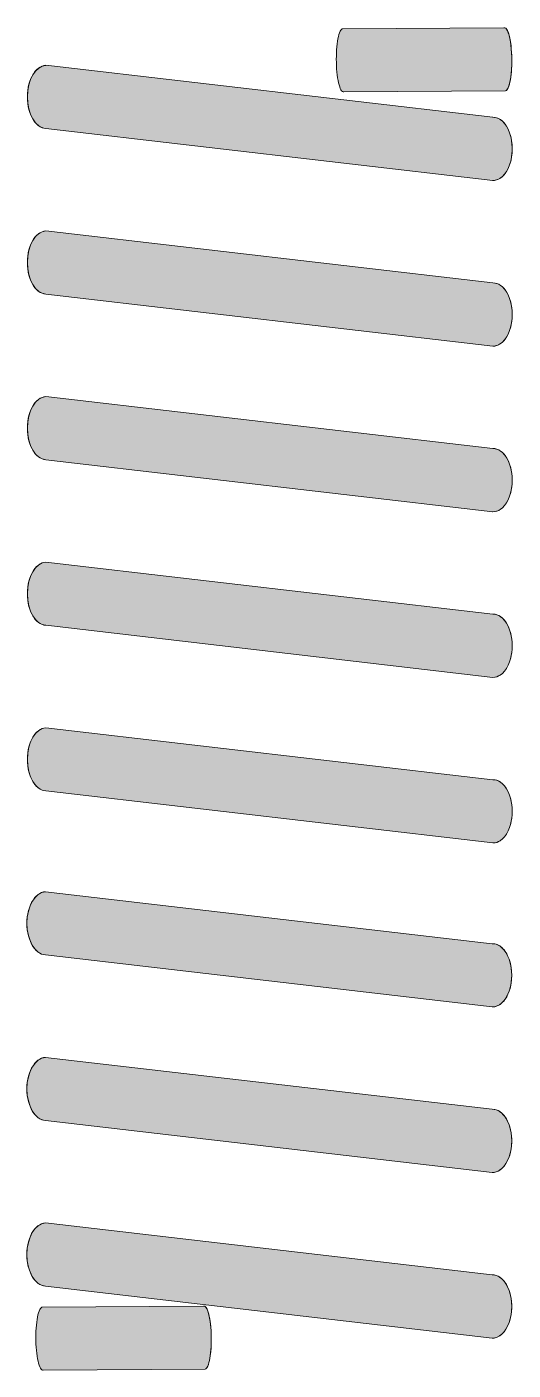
# Model space of a CAD drawing. Header units: inches. Extents: x 25.8 to 87.4, y 9 to 55.4.
# Drawn here: x 36.435 to 37.603, y 43.926 to 47.156 of the extents above; entities that cross this region are included whole.
import ezdxf

# ---------------------------------------------------------------- set-up
doc = ezdxf.new("R2010")
doc.units = ezdxf.units.IN
doc.header["$MEASUREMENT"] = 0
doc.layers.add('Arcuri', color=72, linetype='Continuous', lineweight=0)

msp = doc.modelspace()

# ---------------------------------------------------------------- hatches: boundary and pattern name
at = {"layer": 'Arcuri', "linetype": 'Continuous', "lineweight": 0}
for points in [[(37.5812, 47.1538), (37.1926, 47.1514), (37.1909, 47.1503), (37.1893, 47.1484), (37.1877, 47.1457), (37.1862, 47.1422), (37.1848, 47.1381), (37.1835, 47.1333), (37.1824, 47.1279), (37.1813, 47.1219), (37.1804, 47.1154), (37.1797, 47.1086), (37.1791, 47.1014), (37.1787, 47.0939), (37.1785, 47.0862), (37.1784, 47.0784), (37.1785, 47.0706), (37.1788, 47.0628), (37.1792, 47.0552), (37.1799, 47.0478), (37.1806, 47.0407), (37.1816, 47.034), (37.1827, 47.0277), (37.1839, 47.022), (37.1852, 47.0168), (37.1866, 47.0122), (37.1881, 47.0083), (37.1897, 47.0052), (37.1913, 47.0027), (37.193, 47.0011), (37.1947, 47.0003), (37.1964, 47.0002), (37.585, 47.0024), (37.5867, 47.0032), (37.5884, 47.0047), (37.59, 47.0071), (37.5915, 47.0101), (37.5929, 47.0139), (37.5943, 47.0184), (37.5955, 47.0235), (37.5966, 47.0292), (37.5976, 47.0355), (37.5984, 47.0421), (37.5991, 47.0492), (37.5996, 47.0566), (37.5999, 47.0642), (37.6001, 47.0719), (37.6, 47.0797), (37.5998, 47.0875), (37.5995, 47.0952), (37.5989, 47.1027), (37.5982, 47.11), (37.5974, 47.1169), (37.5964, 47.1234), (37.5952, 47.1294), (37.594, 47.1349), (37.5926, 47.1398), (37.5911, 47.1441), (37.5896, 47.1476), (37.5879, 47.1504), (37.5863, 47.1524), (37.5846, 47.1537), (37.5829, 47.1541)], [(37.5542, 46.939), (36.4807, 47.064), (36.476, 47.0634), (36.4714, 47.062), (36.4669, 47.0598), (36.4625, 47.0569), (36.4583, 47.0532), (36.4544, 47.0488), (36.4508, 47.0438), (36.4475, 47.0382), (36.4446, 47.0321), (36.4421, 47.0255), (36.44, 47.0185), (36.4383, 47.0112), (36.4371, 47.0036), (36.4364, 46.9959), (36.4361, 46.9881), (36.4364, 46.9803), (36.4371, 46.9725), (36.4383, 46.965), (36.44, 46.9576), (36.4421, 46.9506), (36.4446, 46.944), (36.4475, 46.9379), (36.4508, 46.9323), (36.4544, 46.9273), (36.4583, 46.9229), (36.4625, 46.9192), (36.4668, 46.9163), (36.4713, 46.9141), (36.476, 46.9127), (36.4807, 46.9121), (37.5542, 46.787), (37.5589, 46.7872), (37.5635, 46.7882), (37.5681, 46.79), (37.5726, 46.7926), (37.5769, 46.7959), (37.5809, 46.7999), (37.5847, 46.8046), (37.5881, 46.8099), (37.5913, 46.8158), (37.594, 46.8222), (37.5963, 46.829), (37.5982, 46.8361), (37.5996, 46.8436), (37.6006, 46.8513), (37.6011, 46.8591), (37.6011, 46.8669), (37.6006, 46.8747), (37.5997, 46.8824), (37.5982, 46.8898), (37.5963, 46.897), (37.594, 46.9038), (37.5913, 46.9102), (37.5882, 46.9161), (37.5847, 46.9214), (37.5809, 46.9261), (37.5769, 46.9301), (37.5726, 46.9335), (37.5682, 46.936), (37.5636, 46.9378), (37.5589, 46.9388)], [(37.5542, 46.5407), (36.4807, 46.6657), (36.476, 46.6651), (36.4714, 46.6637), (36.4669, 46.6615), (36.4625, 46.6586), (36.4583, 46.6549), (36.4544, 46.6506), (36.4508, 46.6456), (36.4475, 46.64), (36.4446, 46.6338), (36.442, 46.6272), (36.4399, 46.6202), (36.4383, 46.6129), (36.4371, 46.6054), (36.4363, 46.5976), (36.4361, 46.5898), (36.4363, 46.582), (36.4371, 46.5743), (36.4383, 46.5667), (36.4399, 46.5594), (36.442, 46.5524), (36.4446, 46.5458), (36.4475, 46.5396), (36.4508, 46.534), (36.4544, 46.529), (36.4583, 46.5246), (36.4624, 46.521), (36.4668, 46.518), (36.4713, 46.5158), (36.476, 46.5144), (36.4807, 46.5138), (37.5542, 46.3888), (37.559, 46.389), (37.5638, 46.3901), (37.5685, 46.392), (37.5731, 46.3948), (37.5775, 46.3983), (37.5816, 46.4026), (37.5854, 46.4076), (37.5889, 46.4132), (37.592, 46.4195), (37.5947, 46.4262), (37.5969, 46.4334), (37.5987, 46.4409), (37.6, 46.4487), (37.6007, 46.4567), (37.601, 46.4647), (37.6007, 46.4728), (37.6, 46.4808), (37.5987, 46.4886), (37.5969, 46.4961), (37.5947, 46.5033), (37.592, 46.51), (37.5889, 46.5162), (37.5854, 46.5219), (37.5816, 46.5269), (37.5775, 46.5312), (37.5731, 46.5347), (37.5686, 46.5375), (37.5639, 46.5394), (37.559, 46.5405)], [(37.5542, 46.1425), (36.4807, 46.2674), (36.476, 46.2668), (36.4714, 46.2654), (36.4669, 46.2633), (36.4625, 46.2603), (36.4583, 46.2567), (36.4544, 46.2523), (36.4508, 46.2473), (36.4475, 46.2417), (36.4446, 46.2356), (36.4421, 46.229), (36.44, 46.222), (36.4383, 46.2146), (36.4371, 46.2071), (36.4364, 46.1994), (36.4361, 46.1915), (36.4364, 46.1837), (36.4371, 46.176), (36.4383, 46.1684), (36.44, 46.1611), (36.4421, 46.1541), (36.4446, 46.1475), (36.4475, 46.1414), (36.4508, 46.1358), (36.4544, 46.1308), (36.4583, 46.1264), (36.4625, 46.1227), (36.4668, 46.1198), (36.4713, 46.1176), (36.476, 46.1162), (36.4807, 46.1156), (37.5542, 45.9905), (37.559, 45.9907), (37.5638, 45.9918), (37.5686, 45.9937), (37.5731, 45.9965), (37.5775, 46), (37.5816, 46.0043), (37.5854, 46.0093), (37.5889, 46.0149), (37.592, 46.0212), (37.5947, 46.0279), (37.597, 46.0351), (37.5987, 46.0426), (37.6, 46.0504), (37.6008, 46.0584), (37.601, 46.0665), (37.6008, 46.0745), (37.6, 46.0825), (37.5987, 46.0903), (37.597, 46.0978), (37.5947, 46.105), (37.592, 46.1118), (37.5889, 46.118), (37.5855, 46.1236), (37.5816, 46.1286), (37.5775, 46.1329), (37.5732, 46.1365), (37.5686, 46.1392), (37.5639, 46.1411), (37.559, 46.1422)], [(37.5542, 45.7442), (36.4807, 45.8692), (36.476, 45.8686), (36.4714, 45.8672), (36.4669, 45.865), (36.4625, 45.8621), (36.4583, 45.8584), (36.4544, 45.854), (36.4508, 45.849), (36.4475, 45.8434), (36.4446, 45.8373), (36.4421, 45.8307), (36.44, 45.8237), (36.4383, 45.8164), (36.4371, 45.8088), (36.4364, 45.8011), (36.4361, 45.7933), (36.4364, 45.7855), (36.4371, 45.7777), (36.4383, 45.7702), (36.44, 45.7628), (36.4421, 45.7558), (36.4446, 45.7492), (36.4475, 45.7431), (36.4508, 45.7375), (36.4544, 45.7325), (36.4583, 45.7281), (36.4625, 45.7244), (36.4668, 45.7215), (36.4713, 45.7193), (36.476, 45.7179), (36.4807, 45.7173), (37.5542, 45.5922), (37.559, 45.5925), (37.5638, 45.5936), (37.5685, 45.5955), (37.5731, 45.5982), (37.5775, 45.6018), (37.5816, 45.6061), (37.5854, 45.6111), (37.5889, 45.6167), (37.592, 45.6229), (37.5947, 45.6297), (37.5969, 45.6368), (37.5987, 45.6444), (37.5999, 45.6522), (37.6007, 45.6601), (37.601, 45.6682), (37.6007, 45.6763), (37.6, 45.6842), (37.5987, 45.692), (37.5969, 45.6995), (37.5947, 45.7067), (37.592, 45.7135), (37.5889, 45.7197), (37.5854, 45.7253), (37.5816, 45.7303), (37.5775, 45.7346), (37.5731, 45.7382), (37.5686, 45.7409), (37.5639, 45.7429), (37.559, 45.744)], [(37.5854, 45.3271), (37.5816, 45.3321), (37.5775, 45.3364), (37.5731, 45.3399), (37.5686, 45.3427), (37.5639, 45.3446), (37.559, 45.3457), (37.5542, 45.3459), (36.4807, 45.4709), (36.476, 45.4703), (36.4714, 45.4689), (36.4669, 45.4667), (36.4625, 45.4638), (36.4583, 45.4601), (36.4544, 45.4558), (36.4508, 45.4508), (36.4475, 45.4452), (36.4446, 45.439), (36.4421, 45.4324), (36.44, 45.4254), (36.4383, 45.4181), (36.4371, 45.4105), (36.4364, 45.4028), (36.4361, 45.395), (36.4364, 45.3872), (36.4371, 45.3795), (36.4383, 45.3719), (36.44, 45.3646), (36.4421, 45.3576), (36.4446, 45.351), (36.4475, 45.3448), (36.4508, 45.3392), (36.4544, 45.3342), (36.4583, 45.3299), (36.4625, 45.3262), (36.4668, 45.3232), (36.4713, 45.3211), (36.476, 45.3197), (36.4807, 45.319), (37.5542, 45.194), (37.559, 45.1942), (37.5638, 45.1953), (37.5685, 45.1972), (37.5731, 45.2), (37.5775, 45.2035), (37.5816, 45.2078), (37.5854, 45.2128), (37.5889, 45.2184), (37.592, 45.2247), (37.5947, 45.2314), (37.5969, 45.2386), (37.5987, 45.2461), (37.6, 45.2539), (37.6007, 45.2619), (37.601, 45.2699), (37.6007, 45.278), (37.6, 45.286), (37.5987, 45.2938), (37.5969, 45.3013), (37.5947, 45.3085), (37.592, 45.3152), (37.5889, 45.3214)], [(37.553, 44.9517), (36.4795, 45.0767), (36.4748, 45.0761), (36.4702, 45.0747), (36.4657, 45.0725), (36.4613, 45.0696), (36.4572, 45.0659), (36.4533, 45.0616), (36.4497, 45.0566), (36.4464, 45.051), (36.4434, 45.0448), (36.4409, 45.0382), (36.4388, 45.0312), (36.4371, 45.0239), (36.4359, 45.0163), (36.4352, 45.0086), (36.435, 45.0008), (36.4352, 44.993), (36.4359, 44.9853), (36.4371, 44.9777), (36.4388, 44.9704), (36.4409, 44.9634), (36.4434, 44.9568), (36.4463, 44.9506), (36.4496, 44.945), (36.4532, 44.94), (36.4571, 44.9357), (36.4613, 44.932), (36.4657, 44.929), (36.4702, 44.9268), (36.4748, 44.9254), (36.4795, 44.9248), (37.553, 44.7998), (37.5578, 44.8), (37.5627, 44.8011), (37.5674, 44.803), (37.572, 44.8057), (37.5763, 44.8093), (37.5805, 44.8136), (37.5843, 44.8186), (37.5878, 44.8242), (37.5909, 44.8304), (37.5935, 44.8372), (37.5958, 44.8443), (37.5976, 44.8519), (37.5988, 44.8597), (37.5996, 44.8676), (37.5999, 44.8757), (37.5996, 44.8838), (37.5988, 44.8918), (37.5976, 44.8996), (37.5958, 44.9071), (37.5936, 44.9143), (37.5909, 44.921), (37.5878, 44.9272), (37.5843, 44.9329), (37.5805, 44.9379), (37.5764, 44.9422), (37.572, 44.9457), (37.5674, 44.9485), (37.5627, 44.9504), (37.5579, 44.9515)], [(37.553, 44.5535), (36.4795, 44.6784), (36.4748, 44.6778), (36.4702, 44.6764), (36.4657, 44.6743), (36.4613, 44.6713), (36.4572, 44.6676), (36.4533, 44.6633), (36.4497, 44.6583), (36.4464, 44.6527), (36.4434, 44.6466), (36.4409, 44.64), (36.4388, 44.633), (36.4371, 44.6256), (36.4359, 44.6181), (36.4352, 44.6103), (36.435, 44.6025), (36.4352, 44.5947), (36.4359, 44.587), (36.4371, 44.5794), (36.4388, 44.5721), (36.4409, 44.5651), (36.4434, 44.5585), (36.4463, 44.5524), (36.4496, 44.5468), (36.4532, 44.5418), (36.4571, 44.5374), (36.4613, 44.5337), (36.4657, 44.5308), (36.4702, 44.5286), (36.4748, 44.5272), (36.4795, 44.5266), (37.553, 44.4015), (37.5577, 44.4017), (37.5624, 44.4027), (37.567, 44.4045), (37.5714, 44.407), (37.5757, 44.4104), (37.5797, 44.4144), (37.5835, 44.4191), (37.5869, 44.4244), (37.59, 44.4303), (37.5928, 44.4366), (37.5951, 44.4435), (37.597, 44.4506), (37.5984, 44.4581), (37.5994, 44.4658), (37.5999, 44.4735), (37.5999, 44.4814), (37.5994, 44.4892), (37.5984, 44.4968), (37.597, 44.5043), (37.5951, 44.5115), (37.5928, 44.5183), (37.5901, 44.5246), (37.587, 44.5305), (37.5835, 44.5358), (37.5797, 44.5405), (37.5757, 44.5446), (37.5714, 44.5479), (37.567, 44.5505), (37.5624, 44.5523), (37.5577, 44.5533)], [(37.553, 44.1552), (36.4795, 44.2802), (36.4748, 44.2796), (36.4702, 44.2782), (36.4657, 44.276), (36.4613, 44.2731), (36.4572, 44.2694), (36.4533, 44.265), (36.4496, 44.26), (36.4464, 44.2544), (36.4434, 44.2483), (36.4409, 44.2417), (36.4388, 44.2347), (36.4371, 44.2274), (36.4359, 44.2198), (36.4352, 44.2121), (36.435, 44.2043), (36.4352, 44.1965), (36.4359, 44.1887), (36.4371, 44.1812), (36.4388, 44.1738), (36.4409, 44.1668), (36.4434, 44.1602), (36.4463, 44.1541), (36.4496, 44.1485), (36.4532, 44.1435), (36.4571, 44.1391), (36.4613, 44.1354), (36.4657, 44.1325), (36.4702, 44.1303), (36.4748, 44.1289), (36.4795, 44.1283), (37.553, 44.0032), (37.5577, 44.0034), (37.5624, 44.0044), (37.5669, 44.0062), (37.5714, 44.0088), (37.5757, 44.0121), (37.5797, 44.0161), (37.5835, 44.0208), (37.5869, 44.0261), (37.59, 44.032), (37.5928, 44.0384), (37.5951, 44.0452), (37.597, 44.0524), (37.5984, 44.0598), (37.5994, 44.0675), (37.5999, 44.0753), (37.5999, 44.0831), (37.5994, 44.0909), (37.5984, 44.0985), (37.597, 44.106), (37.5951, 44.1132), (37.5928, 44.12), (37.5901, 44.1264), (37.587, 44.1323), (37.5835, 44.1376), (37.5797, 44.1423), (37.5757, 44.1463), (37.5714, 44.1496), (37.567, 44.1522), (37.5624, 44.154), (37.5577, 44.155)], [(36.8592, 44.0798), (36.4706, 44.0774), (36.469, 44.0763), (36.4673, 44.0744), (36.4658, 44.0717), (36.4643, 44.0682), (36.4629, 44.0641), (36.4616, 44.0593), (36.4604, 44.0539), (36.4594, 44.0479), (36.4585, 44.0415), (36.4577, 44.0346), (36.4571, 44.0274), (36.4567, 44.0199), (36.4565, 44.0122), (36.4564, 44.0044), (36.4565, 43.9966), (36.4568, 43.9888), (36.4573, 43.9812), (36.4579, 43.9738), (36.4587, 43.9667), (36.4596, 43.96), (36.4607, 43.9537), (36.4619, 43.948), (36.4632, 43.9428), (36.4646, 43.9382), (36.4661, 43.9343), (36.4677, 43.9312), (36.4694, 43.9287), (36.471, 43.9271), (36.4727, 43.9263), (36.4744, 43.9262), (36.863, 43.9284), (36.8647, 43.9292), (36.8664, 43.9307), (36.868, 43.9331), (36.8695, 43.9361), (36.871, 43.94), (36.8723, 43.9444), (36.8735, 43.9496), (36.8746, 43.9553), (36.8756, 43.9615), (36.8764, 43.9682), (36.8771, 43.9752), (36.8776, 43.9826), (36.8779, 43.9902), (36.8781, 43.9979), (36.8781, 44.0057), (36.8779, 44.0135), (36.8775, 44.0212), (36.8769, 44.0287), (36.8762, 44.036), (36.8754, 44.0429), (36.8744, 44.0494), (36.8732, 44.0555), (36.872, 44.0609), (36.8706, 44.0658), (36.8691, 44.0701), (36.8676, 44.0736), (36.866, 44.0764), (36.8643, 44.0784), (36.8626, 44.0797), (36.8609, 44.0801)]]:
    msp.add_hatch(color=256, dxfattribs=at).paths.add_polyline_path(points)

# ---------------------------------------------------------------- linework, layer by layer
for p, q in [((37.5812, 47.1538), (37.1926, 47.1514)), ((37.5542, 46.939), (36.4807, 47.064)), ((37.1964, 47.0002), (37.585, 47.0024)), ((36.4807, 46.9121), (37.5542, 46.787)), ((37.5542, 46.5407), (36.4807, 46.6657)), ((36.4807, 46.5138), (37.5542, 46.3888)), ((37.5542, 46.1425), (36.4807, 46.2674)), ((36.4807, 46.1156), (37.5542, 45.9905)), ((37.5542, 45.7442), (36.4807, 45.8692)), ((36.4807, 45.7173), (37.5542, 45.5922)), ((37.5542, 45.3459), (36.4807, 45.4709)), ((36.4807, 45.319), (37.5542, 45.194)), ((37.553, 44.9517), (36.4795, 45.0767)), ((36.4795, 44.9248), (37.553, 44.7998)), ((37.553, 44.5535), (36.4795, 44.6784)), ((36.4795, 44.5266), (37.553, 44.4015)), ((37.553, 44.1552), (36.4795, 44.2802)), ((36.4795, 44.1283), (37.553, 44.0032)), ((36.8592, 44.0798), (36.4706, 44.0774)), ((36.4744, 43.9262), (36.863, 43.9284))]:
    msp.add_line(p, q, dxfattribs=at)
at = {"layer": 'Arcuri', "linetype": 'Continuous', "lineweight": 0, "flags": 128}
for points in [[(37.5812, 47.1538), (37.1926, 47.1514), (37.1909, 47.1503), (37.1893, 47.1484), (37.1877, 47.1457), (37.1862, 47.1422), (37.1848, 47.1381), (37.1835, 47.1333), (37.1824, 47.1279), (37.1813, 47.1219), (37.1804, 47.1154), (37.1797, 47.1086), (37.1791, 47.1014), (37.1787, 47.0939), (37.1785, 47.0862), (37.1784, 47.0784), (37.1785, 47.0706), (37.1788, 47.0628), (37.1792, 47.0552), (37.1799, 47.0478), (37.1806, 47.0407), (37.1816, 47.034), (37.1827, 47.0277), (37.1839, 47.022), (37.1852, 47.0168), (37.1866, 47.0122), (37.1881, 47.0083), (37.1897, 47.0052), (37.1913, 47.0027), (37.193, 47.0011), (37.1947, 47.0003), (37.1964, 47.0002), (37.585, 47.0024), (37.5867, 47.0032), (37.5884, 47.0047), (37.59, 47.0071), (37.5915, 47.0101), (37.5929, 47.0139), (37.5943, 47.0184), (37.5955, 47.0235), (37.5966, 47.0292), (37.5976, 47.0355), (37.5984, 47.0421), (37.5991, 47.0492), (37.5996, 47.0566), (37.5999, 47.0642), (37.6001, 47.0719), (37.6, 47.0797), (37.5998, 47.0875), (37.5995, 47.0952), (37.5989, 47.1027), (37.5982, 47.11), (37.5974, 47.1169), (37.5964, 47.1234), (37.5952, 47.1294), (37.594, 47.1349), (37.5926, 47.1398), (37.5911, 47.1441), (37.5896, 47.1476), (37.5879, 47.1504), (37.5863, 47.1524), (37.5846, 47.1537), (37.5829, 47.1541)], [(37.5542, 46.939), (36.4807, 47.064), (36.476, 47.0634), (36.4714, 47.062), (36.4669, 47.0598), (36.4625, 47.0569), (36.4583, 47.0532), (36.4544, 47.0488), (36.4508, 47.0438), (36.4475, 47.0382), (36.4446, 47.0321), (36.4421, 47.0255), (36.44, 47.0185), (36.4383, 47.0112), (36.4371, 47.0036), (36.4364, 46.9959), (36.4361, 46.9881), (36.4364, 46.9803), (36.4371, 46.9725), (36.4383, 46.965), (36.44, 46.9576), (36.4421, 46.9506), (36.4446, 46.944), (36.4475, 46.9379), (36.4508, 46.9323), (36.4544, 46.9273), (36.4583, 46.9229), (36.4625, 46.9192), (36.4668, 46.9163), (36.4713, 46.9141), (36.476, 46.9127), (36.4807, 46.9121), (37.5542, 46.787), (37.5589, 46.7872), (37.5635, 46.7882), (37.5681, 46.79), (37.5726, 46.7926), (37.5769, 46.7959), (37.5809, 46.7999), (37.5847, 46.8046), (37.5881, 46.8099), (37.5913, 46.8158), (37.594, 46.8222), (37.5963, 46.829), (37.5982, 46.8361), (37.5996, 46.8436), (37.6006, 46.8513), (37.6011, 46.8591), (37.6011, 46.8669), (37.6006, 46.8747), (37.5997, 46.8824), (37.5982, 46.8898), (37.5963, 46.897), (37.594, 46.9038), (37.5913, 46.9102), (37.5882, 46.9161), (37.5847, 46.9214), (37.5809, 46.9261), (37.5769, 46.9301), (37.5726, 46.9335), (37.5682, 46.936), (37.5636, 46.9378), (37.5589, 46.9388)], [(37.5542, 46.5407), (36.4807, 46.6657), (36.476, 46.6651), (36.4714, 46.6637), (36.4669, 46.6615), (36.4625, 46.6586), (36.4583, 46.6549), (36.4544, 46.6506), (36.4508, 46.6456), (36.4475, 46.64), (36.4446, 46.6338), (36.442, 46.6272), (36.4399, 46.6202), (36.4383, 46.6129), (36.4371, 46.6054), (36.4363, 46.5976), (36.4361, 46.5898), (36.4363, 46.582), (36.4371, 46.5743), (36.4383, 46.5667), (36.4399, 46.5594), (36.442, 46.5524), (36.4446, 46.5458), (36.4475, 46.5396), (36.4508, 46.534), (36.4544, 46.529), (36.4583, 46.5246), (36.4624, 46.521), (36.4668, 46.518), (36.4713, 46.5158), (36.476, 46.5144), (36.4807, 46.5138), (37.5542, 46.3888), (37.559, 46.389), (37.5638, 46.3901), (37.5685, 46.392), (37.5731, 46.3948), (37.5775, 46.3983), (37.5816, 46.4026), (37.5854, 46.4076), (37.5889, 46.4132), (37.592, 46.4195), (37.5947, 46.4262), (37.5969, 46.4334), (37.5987, 46.4409), (37.6, 46.4487), (37.6007, 46.4567), (37.601, 46.4647), (37.6007, 46.4728), (37.6, 46.4808), (37.5987, 46.4886), (37.5969, 46.4961), (37.5947, 46.5033), (37.592, 46.51), (37.5889, 46.5162), (37.5854, 46.5219), (37.5816, 46.5269), (37.5775, 46.5312), (37.5731, 46.5347), (37.5686, 46.5375), (37.5639, 46.5394), (37.559, 46.5405)], [(37.5542, 46.1425), (36.4807, 46.2674), (36.476, 46.2668), (36.4714, 46.2654), (36.4669, 46.2633), (36.4625, 46.2603), (36.4583, 46.2567), (36.4544, 46.2523), (36.4508, 46.2473), (36.4475, 46.2417), (36.4446, 46.2356), (36.4421, 46.229), (36.44, 46.222), (36.4383, 46.2146), (36.4371, 46.2071), (36.4364, 46.1994), (36.4361, 46.1915), (36.4364, 46.1837), (36.4371, 46.176), (36.4383, 46.1684), (36.44, 46.1611), (36.4421, 46.1541), (36.4446, 46.1475), (36.4475, 46.1414), (36.4508, 46.1358), (36.4544, 46.1308), (36.4583, 46.1264), (36.4625, 46.1227), (36.4668, 46.1198), (36.4713, 46.1176), (36.476, 46.1162), (36.4807, 46.1156), (37.5542, 45.9905), (37.559, 45.9907), (37.5638, 45.9918), (37.5686, 45.9937), (37.5731, 45.9965), (37.5775, 46), (37.5816, 46.0043), (37.5854, 46.0093), (37.5889, 46.0149), (37.592, 46.0212), (37.5947, 46.0279), (37.597, 46.0351), (37.5987, 46.0426), (37.6, 46.0504), (37.6008, 46.0584), (37.601, 46.0665), (37.6008, 46.0745), (37.6, 46.0825), (37.5987, 46.0903), (37.597, 46.0978), (37.5947, 46.105), (37.592, 46.1118), (37.5889, 46.118), (37.5855, 46.1236), (37.5816, 46.1286), (37.5775, 46.1329), (37.5732, 46.1365), (37.5686, 46.1392), (37.5639, 46.1411), (37.559, 46.1422)], [(37.5542, 45.7442), (36.4807, 45.8692), (36.476, 45.8686), (36.4714, 45.8672), (36.4669, 45.865), (36.4625, 45.8621), (36.4583, 45.8584), (36.4544, 45.854), (36.4508, 45.849), (36.4475, 45.8434), (36.4446, 45.8373), (36.4421, 45.8307), (36.44, 45.8237), (36.4383, 45.8164), (36.4371, 45.8088), (36.4364, 45.8011), (36.4361, 45.7933), (36.4364, 45.7855), (36.4371, 45.7777), (36.4383, 45.7702), (36.44, 45.7628), (36.4421, 45.7558), (36.4446, 45.7492), (36.4475, 45.7431), (36.4508, 45.7375), (36.4544, 45.7325), (36.4583, 45.7281), (36.4625, 45.7244), (36.4668, 45.7215), (36.4713, 45.7193), (36.476, 45.7179), (36.4807, 45.7173), (37.5542, 45.5922), (37.559, 45.5925), (37.5638, 45.5936), (37.5685, 45.5955), (37.5731, 45.5982), (37.5775, 45.6018), (37.5816, 45.6061), (37.5854, 45.6111), (37.5889, 45.6167), (37.592, 45.6229), (37.5947, 45.6297), (37.5969, 45.6368), (37.5987, 45.6444), (37.5999, 45.6522), (37.6007, 45.6601), (37.601, 45.6682), (37.6007, 45.6763), (37.6, 45.6842), (37.5987, 45.692), (37.5969, 45.6995), (37.5947, 45.7067), (37.592, 45.7135), (37.5889, 45.7197), (37.5854, 45.7253), (37.5816, 45.7303), (37.5775, 45.7346), (37.5731, 45.7382), (37.5686, 45.7409), (37.5639, 45.7429), (37.559, 45.744)], [(37.5854, 45.3271), (37.5816, 45.3321), (37.5775, 45.3364), (37.5731, 45.3399), (37.5686, 45.3427), (37.5639, 45.3446), (37.559, 45.3457), (37.5542, 45.3459), (36.4807, 45.4709), (36.476, 45.4703), (36.4714, 45.4689), (36.4669, 45.4667), (36.4625, 45.4638), (36.4583, 45.4601), (36.4544, 45.4558), (36.4508, 45.4508), (36.4475, 45.4452), (36.4446, 45.439), (36.4421, 45.4324), (36.44, 45.4254), (36.4383, 45.4181), (36.4371, 45.4105), (36.4364, 45.4028), (36.4361, 45.395), (36.4364, 45.3872), (36.4371, 45.3795), (36.4383, 45.3719), (36.44, 45.3646), (36.4421, 45.3576), (36.4446, 45.351), (36.4475, 45.3448), (36.4508, 45.3392), (36.4544, 45.3342), (36.4583, 45.3299), (36.4625, 45.3262), (36.4668, 45.3232), (36.4713, 45.3211), (36.476, 45.3197), (36.4807, 45.319), (37.5542, 45.194), (37.559, 45.1942), (37.5638, 45.1953), (37.5685, 45.1972), (37.5731, 45.2), (37.5775, 45.2035), (37.5816, 45.2078), (37.5854, 45.2128), (37.5889, 45.2184), (37.592, 45.2247), (37.5947, 45.2314), (37.5969, 45.2386), (37.5987, 45.2461), (37.6, 45.2539), (37.6007, 45.2619), (37.601, 45.2699), (37.6007, 45.278), (37.6, 45.286), (37.5987, 45.2938), (37.5969, 45.3013), (37.5947, 45.3085), (37.592, 45.3152), (37.5889, 45.3214)], [(37.553, 44.9517), (36.4795, 45.0767), (36.4748, 45.0761), (36.4702, 45.0747), (36.4657, 45.0725), (36.4613, 45.0696), (36.4572, 45.0659), (36.4533, 45.0616), (36.4497, 45.0566), (36.4464, 45.051), (36.4434, 45.0448), (36.4409, 45.0382), (36.4388, 45.0312), (36.4371, 45.0239), (36.4359, 45.0163), (36.4352, 45.0086), (36.435, 45.0008), (36.4352, 44.993), (36.4359, 44.9853), (36.4371, 44.9777), (36.4388, 44.9704), (36.4409, 44.9634), (36.4434, 44.9568), (36.4463, 44.9506), (36.4496, 44.945), (36.4532, 44.94), (36.4571, 44.9357), (36.4613, 44.932), (36.4657, 44.929), (36.4702, 44.9268), (36.4748, 44.9254), (36.4795, 44.9248), (37.553, 44.7998), (37.5578, 44.8), (37.5627, 44.8011), (37.5674, 44.803), (37.572, 44.8057), (37.5763, 44.8093), (37.5805, 44.8136), (37.5843, 44.8186), (37.5878, 44.8242), (37.5909, 44.8304), (37.5935, 44.8372), (37.5958, 44.8443), (37.5976, 44.8519), (37.5988, 44.8597), (37.5996, 44.8676), (37.5999, 44.8757), (37.5996, 44.8838), (37.5988, 44.8918), (37.5976, 44.8996), (37.5958, 44.9071), (37.5936, 44.9143), (37.5909, 44.921), (37.5878, 44.9272), (37.5843, 44.9329), (37.5805, 44.9379), (37.5764, 44.9422), (37.572, 44.9457), (37.5674, 44.9485), (37.5627, 44.9504), (37.5579, 44.9515)], [(37.553, 44.5535), (36.4795, 44.6784), (36.4748, 44.6778), (36.4702, 44.6764), (36.4657, 44.6743), (36.4613, 44.6713), (36.4572, 44.6676), (36.4533, 44.6633), (36.4497, 44.6583), (36.4464, 44.6527), (36.4434, 44.6466), (36.4409, 44.64), (36.4388, 44.633), (36.4371, 44.6256), (36.4359, 44.6181), (36.4352, 44.6103), (36.435, 44.6025), (36.4352, 44.5947), (36.4359, 44.587), (36.4371, 44.5794), (36.4388, 44.5721), (36.4409, 44.5651), (36.4434, 44.5585), (36.4463, 44.5524), (36.4496, 44.5468), (36.4532, 44.5418), (36.4571, 44.5374), (36.4613, 44.5337), (36.4657, 44.5308), (36.4702, 44.5286), (36.4748, 44.5272), (36.4795, 44.5266), (37.553, 44.4015), (37.5577, 44.4017), (37.5624, 44.4027), (37.567, 44.4045), (37.5714, 44.407), (37.5757, 44.4104), (37.5797, 44.4144), (37.5835, 44.4191), (37.5869, 44.4244), (37.59, 44.4303), (37.5928, 44.4366), (37.5951, 44.4435), (37.597, 44.4506), (37.5984, 44.4581), (37.5994, 44.4658), (37.5999, 44.4735), (37.5999, 44.4814), (37.5994, 44.4892), (37.5984, 44.4968), (37.597, 44.5043), (37.5951, 44.5115), (37.5928, 44.5183), (37.5901, 44.5246), (37.587, 44.5305), (37.5835, 44.5358), (37.5797, 44.5405), (37.5757, 44.5446), (37.5714, 44.5479), (37.567, 44.5505), (37.5624, 44.5523), (37.5577, 44.5533)], [(37.553, 44.1552), (36.4795, 44.2802), (36.4748, 44.2796), (36.4702, 44.2782), (36.4657, 44.276), (36.4613, 44.2731), (36.4572, 44.2694), (36.4533, 44.265), (36.4496, 44.26), (36.4464, 44.2544), (36.4434, 44.2483), (36.4409, 44.2417), (36.4388, 44.2347), (36.4371, 44.2274), (36.4359, 44.2198), (36.4352, 44.2121), (36.435, 44.2043), (36.4352, 44.1965), (36.4359, 44.1887), (36.4371, 44.1812), (36.4388, 44.1738), (36.4409, 44.1668), (36.4434, 44.1602), (36.4463, 44.1541), (36.4496, 44.1485), (36.4532, 44.1435), (36.4571, 44.1391), (36.4613, 44.1354), (36.4657, 44.1325), (36.4702, 44.1303), (36.4748, 44.1289), (36.4795, 44.1283), (37.553, 44.0032), (37.5577, 44.0034), (37.5624, 44.0044), (37.5669, 44.0062), (37.5714, 44.0088), (37.5757, 44.0121), (37.5797, 44.0161), (37.5835, 44.0208), (37.5869, 44.0261), (37.59, 44.032), (37.5928, 44.0384), (37.5951, 44.0452), (37.597, 44.0524), (37.5984, 44.0598), (37.5994, 44.0675), (37.5999, 44.0753), (37.5999, 44.0831), (37.5994, 44.0909), (37.5984, 44.0985), (37.597, 44.106), (37.5951, 44.1132), (37.5928, 44.12), (37.5901, 44.1264), (37.587, 44.1323), (37.5835, 44.1376), (37.5797, 44.1423), (37.5757, 44.1463), (37.5714, 44.1496), (37.567, 44.1522), (37.5624, 44.154), (37.5577, 44.155)], [(36.8592, 44.0798), (36.4706, 44.0774), (36.469, 44.0763), (36.4673, 44.0744), (36.4658, 44.0717), (36.4643, 44.0682), (36.4629, 44.0641), (36.4616, 44.0593), (36.4604, 44.0539), (36.4594, 44.0479), (36.4585, 44.0415), (36.4577, 44.0346), (36.4571, 44.0274), (36.4567, 44.0199), (36.4565, 44.0122), (36.4564, 44.0044), (36.4565, 43.9966), (36.4568, 43.9888), (36.4573, 43.9812), (36.4579, 43.9738), (36.4587, 43.9667), (36.4596, 43.96), (36.4607, 43.9537), (36.4619, 43.948), (36.4632, 43.9428), (36.4646, 43.9382), (36.4661, 43.9343), (36.4677, 43.9312), (36.4694, 43.9287), (36.471, 43.9271), (36.4727, 43.9263), (36.4744, 43.9262), (36.863, 43.9284), (36.8647, 43.9292), (36.8664, 43.9307), (36.868, 43.9331), (36.8695, 43.9361), (36.871, 43.94), (36.8723, 43.9444), (36.8735, 43.9496), (36.8746, 43.9553), (36.8756, 43.9615), (36.8764, 43.9682), (36.8771, 43.9752), (36.8776, 43.9826), (36.8779, 43.9902), (36.8781, 43.9979), (36.8781, 44.0057), (36.8779, 44.0135), (36.8775, 44.0212), (36.8769, 44.0287), (36.8762, 44.036), (36.8754, 44.0429), (36.8744, 44.0494), (36.8732, 44.0555), (36.872, 44.0609), (36.8706, 44.0658), (36.8691, 44.0701), (36.8676, 44.0736), (36.866, 44.0764), (36.8643, 44.0784), (36.8626, 44.0797), (36.8609, 44.0801)]]:
    msp.add_lwpolyline(points, close=True, dxfattribs=at)
at = {"layer": 'Arcuri', "linetype": 'Continuous', "lineweight": 0}
for centre, major_axis, ratio, start_param, end_param in [((37.5835, 47.0782), (0.0008, -0.0759), 0.217567, 0.042334, 3.236505), ((36.4818, 46.988), (0, -0.0759), 0.601551, 3.165992, 6.257803), ((37.5554, 46.863), (0, -0.076), 0.601551, -0.028151, 3.169042), ((36.4818, 46.5898), (0, -0.0759), 0.601551, 3.165069, 6.258727), ((37.5553, 46.4648), (0, -0.076), 0.601551, -0.024402, 3.165293), ((36.4818, 46.1915), (0, -0.0759), 0.601551, 3.165967, 6.257829), ((37.5553, 46.0665), (0, -0.076), 0.601551, -0.025663, 3.166554), ((36.4818, 45.7932), (0, -0.0759), 0.601551, 3.165998, 6.257798), ((37.5553, 45.6682), (0, -0.076), 0.601551, -0.024371, 3.165263), ((36.4818, 45.395), (0, -0.0759), 0.601551, 3.165999, 6.257797), ((37.5553, 45.27), (0, -0.076), 0.601551, -0.024589, 3.16548), ((36.4807, 45.0008), (0, -0.0759), 0.601551, 3.165896, 6.2579), ((37.5542, 44.8757), (0, -0.076), 0.601551, -0.025531, 3.166422), ((36.4807, 44.6025), (0, -0.0759), 0.601551, 3.165932, 6.257864), ((37.5542, 44.4775), (0, -0.076), 0.601551, -0.026825, 3.167716), ((36.4806, 44.2042), (0, -0.0759), 0.601551, 3.16558, 6.258215), ((37.5542, 44.0792), (0, -0.076), 0.601551, -0.02664, 3.167531), ((36.8616, 44.0043), (0.0008, -0.0759), 0.217567, 0.042334, 3.236505)]:
    msp.add_ellipse(centre, major_axis=major_axis, ratio=ratio, start_param=start_param, end_param=end_param, dxfattribs=at)

doc.saveas('drawing.dxf')
